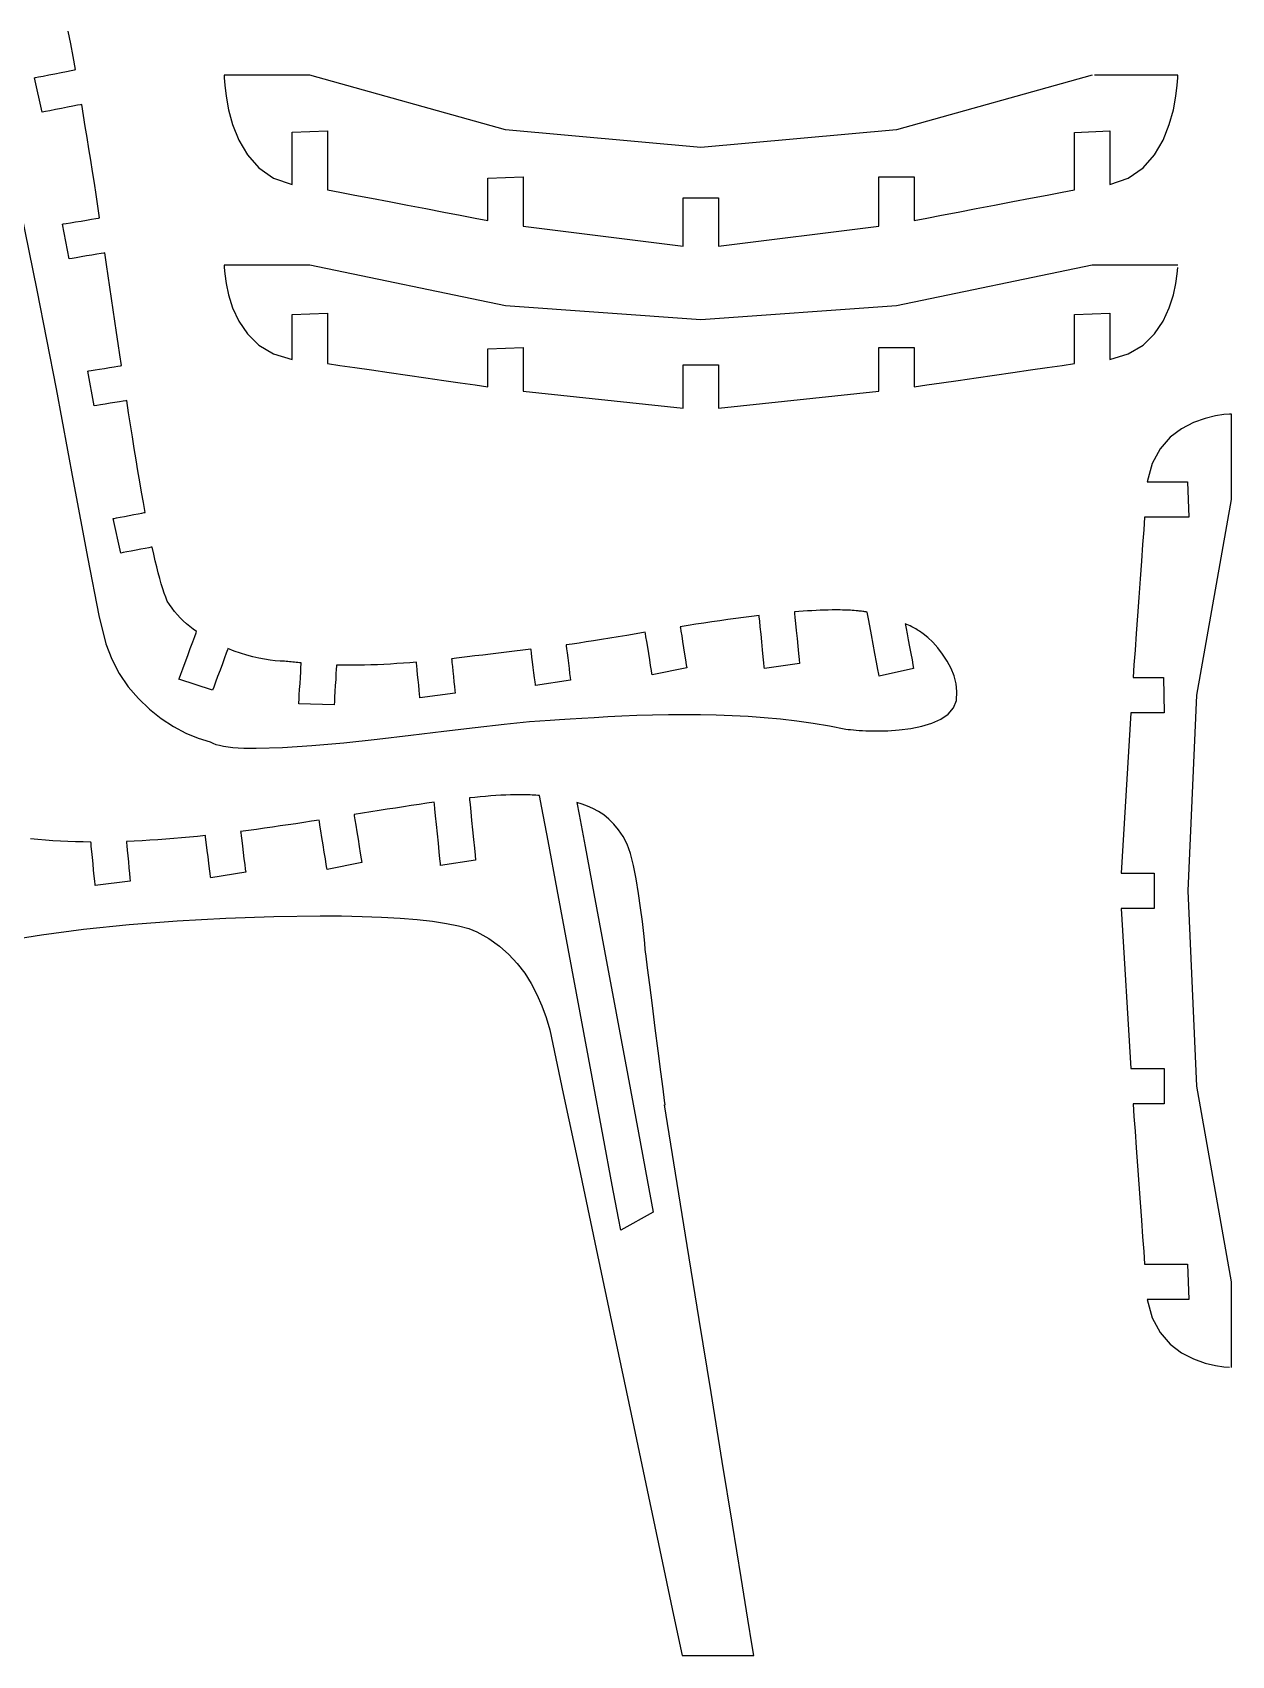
# Model space of a CAD drawing. Header units: metres. Extents: x 16 to 402, y -272 to -17.
# Drawn here: x 91.5 to 196.6, y -271.9 to -129.6 of the extents above; entities that cross this region are included whole.
import ezdxf

# ---------------------------------------------------------------- set-up
doc = ezdxf.new("R2010")
doc.units = ezdxf.units.M

msp = doc.modelspace()

# ---------------------------------------------------------------- linework, layer by layer
for p, q in [((94.87977, -130.56691), (94.66538, -129.47136)), ((95.09285, -131.69197), (94.87977, -130.56691)), ((95.30465, -132.84451), (95.09285, -131.69197)), ((91.691536, -133.5576), (91.792694, -133.53763)), ((92.39111, -136.57933), (91.691536, -133.5576)), ((91.691536, -133.5576), (91.691536, -133.5576)), ((91.792694, -133.53763), (92.06731, -133.48344)), ((92.06731, -133.48344), (92.47197, -133.40358)), ((92.47197, -133.40358), (92.963356, -133.30661)), ((92.963356, -133.30661), (93.498085, -133.20105)), ((93.498085, -133.20105), (94.03283, -133.09552)), ((94.03283, -133.09552), (94.524216, -132.99854)), ((94.524216, -132.99854), (94.92888, -132.91867)), ((94.92888, -132.91867), (95.20348, -132.86449)), ((95.20348, -132.86449), (95.30465, -132.84451)), ((108.54336, -133.33336), (108.33336, -133.33336)), ((108.33336, -133.33336), (108.3393, -133.56853)), ((108.3393, -133.56853), (108.38097, -134.21217)), ((109.11336, -133.33336), (108.54336, -133.33336)), ((109.953354, -133.33336), (109.11336, -133.33336)), ((110.97336, -133.33336), (109.953354, -133.33336)), ((112.08336, -133.33336), (110.97336, -133.33336)), ((113.193375, -133.33337), (112.08336, -133.33336)), ((114.21336, -133.33337), (113.193375, -133.33337)), ((115.05337, -133.33336), (114.21336, -133.33337)), ((115.62335, -133.33336), (115.05337, -133.33336)), ((115.83336, -133.33336), (115.62335, -133.33336)), ((132.98338, -138.12488), (115.83336, -133.33336)), ((115.83336, -133.33336), (115.83336, -133.33336)), ((184.43346, -133.33336), (167.28343, -138.12488)), ((185.21346, -133.33336), (184.64345, -133.33336)), ((186.05347, -133.33336), (185.21346, -133.33336)), ((187.07346, -133.33336), (186.05347, -133.33336)), ((188.18346, -133.33336), (187.07346, -133.33336)), ((189.29347, -133.33337), (188.18346, -133.33336)), ((190.31346, -133.33337), (189.29347, -133.33337)), ((191.15346, -133.33336), (190.31346, -133.33337)), ((191.72345, -133.33336), (191.15346, -133.33336)), ((191.93346, -133.33336), (191.72345, -133.33336)), ((191.88586, -134.21216), (191.92749, -133.56853)), ((191.92749, -133.56853), (191.93346, -133.33336)), ((108.38097, -134.21217), (108.494, -135.17145)), ((108.494, -135.17145), (108.71416, -136.35359)), ((191.55264, -136.35358), (191.7728, -135.17145)), ((191.7728, -135.17145), (191.88586, -134.21216)), ((92.66077, -136.52612), (92.39111, -136.57933)), ((93.058136, -136.4477), (92.66077, -136.52612)), ((93.540665, -136.35246), (93.058136, -136.4477)), ((94.06577, -136.24883), (93.540665, -136.35246)), ((94.5909, -136.1452), (94.06577, -136.24883)), ((95.0734, -136.04996), (94.5909, -136.1452)), ((95.470795, -135.97154), (95.0734, -136.04996)), ((95.74043, -135.9183), (95.470795, -135.97154)), ((95.83978, -135.89871), (95.74043, -135.9183)), ((96.00076, -136.85442), (95.83978, -135.89871)), ((108.71416, -136.35359), (109.0771, -137.66574)), ((191.18971, -137.66574), (191.55264, -136.35358)), ((96.16098, -137.82137), (96.00076, -136.85442)), ((96.320496, -138.79861), (96.16098, -137.82137)), ((109.0771, -137.66574), (109.61856, -139.01514)), ((190.64827, -139.01515), (191.18971, -137.66574)), ((96.479256, -139.78522), (96.320496, -138.79861)), ((109.61856, -139.01514), (110.37421, -140.30898)), ((114.283356, -138.69876), (114.28336, -138.33995)), ((114.283356, -139.22752), (114.283356, -138.69876)), ((114.283356, -139.86958), (114.283356, -139.22752)), ((114.28336, -138.33995), (117.38336, -138.20776)), ((117.38336, -138.20776), (117.38335, -138.35254)), ((117.38335, -138.35254), (117.38337, -138.74554)), ((117.38337, -138.74554), (117.383354, -139.32465)), ((117.383354, -139.32465), (117.38337, -140.02788)), ((117.38336, -138.20776), (117.38336, -138.20776)), ((150.1334, -139.67908), (132.98338, -138.12488)), ((167.28343, -138.12488), (150.1334, -139.67908)), ((182.88345, -138.35254), (185.98346, -138.20776)), ((182.88345, -138.74551), (182.88345, -138.35254)), ((182.88345, -139.32465), (182.88345, -138.74551)), ((182.88345, -140.02786), (182.88345, -139.32465)), ((185.98346, -138.20776), (185.98346, -138.20776)), ((185.98346, -138.20776), (185.98347, -138.33997)), ((185.98347, -138.33997), (185.98347, -138.69878)), ((185.98347, -138.69878), (185.98347, -139.22752)), ((185.98347, -139.22752), (185.98347, -139.8696)), ((189.8926, -140.30896), (190.64827, -139.01515)), ((96.637314, -140.78021), (96.479256, -139.78522)), ((96.79466, -141.78267), (96.637314, -140.78021)), ((110.37421, -140.30898), (111.37975, -141.45439)), ((114.283356, -140.5683), (114.283356, -139.86958)), ((114.283356, -141.26704), (114.283356, -140.5683)), ((117.38337, -140.02788), (117.38336, -140.79314)), ((117.38336, -140.79314), (117.38336, -141.55841)), ((182.88345, -140.79315), (182.88345, -140.02786)), ((182.88347, -141.55843), (182.88345, -140.79315)), ((185.98347, -139.8696), (185.98346, -140.56831)), ((185.98346, -140.56831), (185.98346, -141.26703)), ((188.88705, -141.45439), (189.8926, -140.30896)), ((96.95129, -142.7916), (96.79466, -141.78267)), ((111.37975, -141.45439), (112.67091, -142.35861)), ((114.283356, -141.9091), (114.283356, -141.26704)), ((114.28336, -142.43787), (114.283356, -141.9091)), ((117.38336, -141.55841), (117.38336, -142.26164)), ((117.38336, -142.26164), (117.38336, -142.84076)), ((131.43338, -142.35005), (134.53339, -142.24304)), ((134.53339, -142.24304), (134.53339, -146.55585)), ((165.73343, -146.55585), (165.73343, -142.24304)), ((165.73343, -142.24304), (168.83344, -142.24304)), ((168.83344, -142.24304), (168.83344, -142.24304)), ((168.83344, -142.24304), (168.83344, -142.35005)), ((182.88345, -142.26166), (182.88347, -141.55843)), ((182.88347, -142.84077), (182.88345, -142.26166)), ((185.98346, -141.26703), (185.98346, -141.9091)), ((185.98346, -141.9091), (185.98346, -142.43785)), ((187.59592, -142.35861), (188.88705, -141.45439)), ((90.15658, -143.56998), (91.92225, -152.19154)), ((97.10722, -143.80608), (96.95129, -142.7916)), ((112.67091, -142.35861), (114.283356, -142.92885)), ((114.28335, -142.79665), (114.28336, -142.43787)), ((114.283356, -142.92885), (114.28335, -142.79665)), ((117.38336, -142.84076), (117.38336, -143.23373)), ((117.38336, -143.23373), (117.38336, -143.37852)), ((117.38336, -143.37852), (118.48078, -143.58835)), ((118.48078, -143.58835), (119.783295, -143.83739)), ((131.43338, -142.6405), (131.43338, -142.35005)), ((131.4334, -143.06854), (131.43338, -142.6405)), ((131.43338, -143.58832), (131.4334, -143.06854)), ((131.43338, -144.15393), (131.43338, -143.58832)), ((168.83344, -142.35005), (168.83345, -142.64052)), ((168.83345, -142.64052), (168.83344, -143.06854)), ((168.83344, -143.06854), (168.83345, -143.58832)), ((168.83345, -143.58832), (168.83344, -144.15395)), ((180.48355, -143.83737), (181.78601, -143.58835)), ((181.78601, -143.58835), (182.88345, -143.37852)), ((182.88342, -143.23375), (182.88347, -142.84077)), ((182.88345, -143.37852), (182.88342, -143.23375)), ((185.98346, -142.92885), (187.59592, -142.35861)), ((185.98346, -142.43785), (185.98346, -142.79666)), ((185.98346, -142.79666), (185.98346, -142.92885)), ((97.26245, -144.82515), (97.10722, -143.80608)), ((97.41701, -145.8479), (97.26245, -144.82515)), ((119.783295, -143.83739), (121.23954, -144.11583)), ((121.23954, -144.11583), (122.79833, -144.41385)), ((122.79833, -144.41385), (124.40837, -144.72168)), ((124.40837, -144.72168), (126.01843, -145.02951)), ((126.01843, -145.02951), (127.57721, -145.32755)), ((131.4334, -144.71959), (131.43338, -144.15393)), ((131.43338, -145.23933), (131.4334, -144.71959)), ((148.5834, -148.32034), (148.5834, -144.09705)), ((148.5834, -144.09705), (151.68341, -144.09705)), ((151.68341, -144.09705), (151.68341, -148.32034)), ((168.83344, -144.15395), (168.83344, -144.71956)), ((168.83344, -144.71956), (168.83344, -145.23933)), ((172.6896, -145.32755), (174.24841, -145.02953)), ((174.24841, -145.02953), (175.85844, -144.72168)), ((175.85844, -144.72168), (177.4685, -144.41385)), ((177.4685, -144.41385), (179.02727, -144.11581)), ((179.02727, -144.11581), (180.48355, -143.83737)), ((94.15526, -146.39235), (94.24658, -146.37709)), ((94.75549, -149.43504), (94.15526, -146.39235)), ((94.15526, -146.39235), (94.15526, -146.39235)), ((94.24658, -146.37709), (94.494484, -146.33574)), ((94.494484, -146.33574), (94.859795, -146.27475)), ((94.859795, -146.27475), (95.3034, -146.20071)), ((95.3034, -146.20071), (95.78613, -146.12012)), ((95.78613, -146.12012), (96.26887, -146.03955)), ((96.26887, -146.03955), (96.71247, -145.9655)), ((96.71247, -145.9655), (97.07779, -145.90453)), ((97.07779, -145.90453), (97.32568, -145.86314)), ((97.32568, -145.86314), (97.41701, -145.8479)), ((127.57721, -145.32755), (129.03348, -145.60597)), ((129.03348, -145.60597), (130.33595, -145.85501)), ((130.33595, -145.85501), (131.43338, -146.06483)), ((131.43338, -145.66739), (131.43338, -145.23933)), ((131.43338, -145.95781), (131.43338, -145.66739)), ((131.43338, -146.06483), (131.43338, -145.95781)), ((134.53339, -146.55585), (148.5834, -148.32034)), ((151.68341, -148.32034), (165.73343, -146.55585)), ((168.83344, -145.23933), (168.83344, -145.66736)), ((168.83344, -145.66736), (168.83344, -145.95782)), ((168.83344, -146.06483), (169.93086, -145.855)), ((168.83344, -145.95782), (168.83344, -146.06483)), ((169.93086, -145.855), (171.23338, -145.60599)), ((171.23338, -145.60599), (172.6896, -145.32755)), ((94.999374, -149.39433), (94.75549, -149.43504)), ((95.358765, -149.33435), (94.999374, -149.39433)), ((95.79518, -149.2615), (95.358765, -149.33435)), ((96.27009, -149.18222), (95.79518, -149.2615)), ((96.74501, -149.10297), (96.27009, -149.18222)), ((97.181404, -149.0301), (96.74501, -149.10297)), ((97.54082, -148.97011), (97.181404, -149.0301)), ((97.78467, -148.92938), (97.54082, -148.97011)), ((97.87453, -148.9144), (97.78467, -148.92938)), ((98.02287, -149.9183), (97.87453, -148.9144)), ((98.17061, -150.92117), (98.02287, -149.9183)), ((108.54336, -150.00002), (108.33336, -150.00002)), ((108.33336, -150.00002), (108.3393, -150.20256)), ((108.3393, -150.20256), (108.38097, -150.7569)), ((108.38097, -150.7569), (108.494, -151.5831)), ((109.11336, -150.00003), (108.54336, -150.00002)), ((109.953354, -150.00002), (109.11336, -150.00003)), ((110.97336, -150.00003), (109.953354, -150.00002)), ((112.08336, -150.00002), (110.97336, -150.00003)), ((113.193375, -150.00005), (112.08336, -150.00002)), ((114.21336, -150.00003), (113.193375, -150.00005)), ((115.05337, -150.00003), (114.21336, -150.00003)), ((115.62335, -150.00002), (115.05337, -150.00003)), ((115.83336, -150.00002), (115.62335, -150.00002)), ((132.98338, -153.56902), (115.83336, -150.00002)), ((115.83336, -150.00002), (115.83336, -150.00002)), ((184.43346, -150.00002), (167.28343, -153.56902)), ((191.93346, -150.00002), (184.43346, -150.00002)), ((191.7728, -151.5831), (191.88586, -150.7569)), ((191.88586, -150.7569), (191.92749, -150.20256)), ((91.92225, -152.19154), (93.594315, -160.84865)), ((98.31772, -151.92215), (98.17061, -150.92117)), ((98.46422, -152.92035), (98.31772, -151.92215)), ((108.494, -151.5831), (108.71416, -152.60123)), ((191.55264, -152.60123), (191.7728, -151.5831)), ((98.610115, -153.91487), (98.46422, -152.92035)), ((108.71416, -152.60123), (109.0771, -153.73134)), ((150.1334, -154.78954), (132.98338, -153.56902)), ((167.28343, -153.56902), (150.1334, -154.78954)), ((191.18971, -153.73135), (191.55264, -152.60123)), ((98.755424, -154.90486), (98.610115, -153.91487)), ((98.90013, -155.88939), (98.755424, -154.90486)), ((109.0771, -153.73134), (109.61856, -154.89354)), ((109.61856, -154.89354), (110.37421, -156.00784)), ((114.283356, -154.62106), (114.28336, -154.31204)), ((114.283356, -155.07646), (114.283356, -154.62106)), ((114.283356, -155.62943), (114.283356, -155.07646)), ((114.28336, -154.31204), (117.38336, -154.19818)), ((117.38336, -154.19818), (117.38335, -154.322)), ((117.38335, -154.322), (117.38337, -154.65811)), ((117.38337, -154.65811), (117.383354, -155.15341)), ((117.38336, -154.19818), (117.38336, -154.19818)), ((182.88345, -154.32199), (185.98346, -154.19817)), ((182.88345, -154.65808), (182.88345, -154.32199)), ((182.88345, -155.15338), (182.88345, -154.65808)), ((185.98346, -154.19817), (185.98346, -154.19817)), ((185.98346, -154.19817), (185.98347, -154.31201)), ((185.98347, -154.31201), (185.98347, -154.62105)), ((185.98347, -154.62105), (185.98347, -155.07643)), ((185.98347, -155.07643), (185.98347, -155.62944)), ((189.8926, -156.00787), (190.64827, -154.89355)), ((190.64827, -154.89355), (191.18971, -153.73135)), ((99.04427, -156.86763), (98.90013, -155.88939)), ((110.37421, -156.00784), (111.37975, -156.99438)), ((114.283356, -156.23123), (114.283356, -155.62943)), ((114.283356, -156.83301), (114.283356, -156.23123)), ((117.383354, -155.15341), (117.38337, -155.75487)), ((117.38337, -155.75487), (117.38336, -156.40935)), ((117.38336, -156.40935), (117.38336, -157.06384)), ((182.88345, -155.75482), (182.88345, -155.15338)), ((182.88345, -156.40932), (182.88345, -155.75482)), ((182.88347, -157.06384), (182.88345, -156.40932)), ((185.98347, -155.62944), (185.98346, -156.23122)), ((185.98346, -156.23122), (185.98346, -156.833)), ((188.88705, -156.99437), (189.8926, -156.00787)), ((99.187805, -157.83862), (99.04427, -156.86763)), ((99.330795, -158.80157), (99.187805, -157.83862)), ((111.37975, -156.99438), (112.67091, -157.77315)), ((112.67091, -157.77315), (114.283356, -158.26427)), ((114.28335, -158.1504), (114.28336, -157.84138)), ((114.283356, -157.38599), (114.283356, -156.83301)), ((114.28336, -157.84138), (114.283356, -157.38599)), ((117.38336, -157.06384), (117.38336, -157.66528)), ((117.38336, -157.66528), (117.38336, -158.16058)), ((131.43338, -157.3189), (134.53339, -157.22287)), ((131.43338, -157.57956), (131.43338, -157.3189)), ((131.4334, -157.96368), (131.43338, -157.57956)), ((131.43338, -158.43011), (131.4334, -157.96368)), ((134.53339, -157.22287), (134.53339, -161.0411)), ((165.73343, -161.0411), (165.73343, -157.22287)), ((165.73343, -157.22287), (168.83344, -157.22287)), ((168.83344, -157.22287), (168.83344, -157.22287)), ((168.83344, -157.22287), (168.83344, -157.3189)), ((168.83344, -157.3189), (168.83345, -157.57956)), ((168.83345, -157.57956), (168.83344, -157.96368)), ((168.83344, -157.96368), (168.83345, -158.43015)), ((182.88345, -157.66527), (182.88347, -157.06384)), ((182.88347, -158.16058), (182.88345, -157.66527)), ((185.98346, -156.833), (185.98346, -157.38599)), ((185.98346, -157.38599), (185.98346, -157.8414)), ((185.98346, -158.26427), (187.59592, -157.77313)), ((185.98346, -157.8414), (185.98346, -158.1504)), ((187.59592, -157.77313), (188.88705, -156.99437)), ((96.37168, -159.27838), (96.45453, -159.26503)), ((96.94679, -162.32568), (96.37168, -159.27838)), ((96.37168, -159.27838), (96.37168, -159.27838)), ((96.45453, -159.26503), (96.679436, -159.2288)), ((96.679436, -159.2288), (97.01086, -159.1754)), ((97.01086, -159.1754), (97.41329, -159.11057)), ((97.41329, -159.11057), (97.85124, -159.03998)), ((97.85124, -159.03998), (98.289185, -158.9694)), ((98.289185, -158.9694), (98.69162, -158.90457)), ((98.69162, -158.90457), (99.02304, -158.85117)), ((99.02304, -158.85117), (99.24794, -158.81493)), ((99.24794, -158.81493), (99.330795, -158.80157)), ((114.283356, -158.26427), (114.28335, -158.1504)), ((117.38336, -158.16058), (117.38336, -158.49667)), ((117.38336, -158.49667), (117.38336, -158.6205)), ((117.38336, -158.6205), (118.48078, -158.77922)), ((118.48078, -158.77922), (119.783295, -158.96762)), ((119.783295, -158.96762), (121.23954, -159.17822)), ((121.23954, -159.17822), (122.79833, -159.40369)), ((122.79833, -159.40369), (124.40837, -159.63654)), ((131.43338, -158.93771), (131.43338, -158.43011)), ((131.4334, -159.44533), (131.43338, -158.93771)), ((148.5834, -162.53117), (148.5834, -158.74255)), ((148.5834, -158.74255), (151.68341, -158.74255)), ((151.68341, -158.74255), (151.68341, -162.53117)), ((168.83345, -158.43015), (168.83344, -158.93771)), ((168.83344, -158.93771), (168.83344, -159.44531)), ((175.85844, -159.63652), (177.4685, -159.40367)), ((177.4685, -159.40367), (179.02727, -159.17822)), ((179.02727, -159.17822), (180.48355, -158.96759)), ((180.48355, -158.96759), (181.78601, -158.77924)), ((181.78601, -158.77924), (182.88345, -158.6205)), ((182.88342, -158.49666), (182.88347, -158.16058)), ((182.88345, -158.6205), (182.88342, -158.49666)), ((185.98346, -158.1504), (185.98346, -158.26427)), ((124.40837, -159.63654), (126.01843, -159.8694)), ((126.01843, -159.8694), (127.57721, -160.09483)), ((127.57721, -160.09483), (129.03348, -160.30547)), ((129.03348, -160.30547), (130.33595, -160.49384)), ((130.33595, -160.49384), (131.43338, -160.65256)), ((131.43338, -159.91174), (131.4334, -159.44533)), ((131.43338, -160.29588), (131.43338, -159.91174)), ((131.43338, -160.5565), (131.43338, -160.29588)), ((131.43338, -160.65256), (131.43338, -160.5565)), ((168.83344, -159.44531), (168.83344, -159.91174)), ((168.83344, -159.91174), (168.83344, -160.29587)), ((168.83344, -160.29587), (168.83344, -160.55653)), ((168.83344, -160.65256), (169.93086, -160.49382)), ((168.83344, -160.55653), (168.83344, -160.65256)), ((169.93086, -160.49382), (171.23338, -160.30547)), ((171.23338, -160.30547), (172.6896, -160.09483)), ((172.6896, -160.09483), (174.24841, -159.86942)), ((174.24841, -159.86942), (175.85844, -159.63652)), ((93.594315, -160.84865), (95.10376, -168.90921)), ((97.4971, -162.237), (97.169266, -162.28984)), ((97.8952, -162.17285), (97.4971, -162.237)), ((98.32843, -162.10306), (97.8952, -162.17285)), ((98.761665, -162.03326), (98.32843, -162.10306)), ((99.15975, -161.9691), (98.761665, -162.03326)), ((99.4876, -161.91628), (99.15975, -161.9691)), ((99.71005, -161.88042), (99.4876, -161.91628)), ((99.79202, -161.86722), (99.71005, -161.88042)), ((99.95714, -162.94493), (99.79202, -161.86722)), ((134.53339, -161.0411), (148.5834, -162.53117)), ((151.68341, -162.53117), (165.73343, -161.0411)), ((97.169266, -162.28984), (96.94679, -162.32568)), ((100.121506, -164.00485), (99.95714, -162.94493)), ((194.32014, -163.42546), (193.31017, -163.78839)), ((195.23, -163.2053), (194.32014, -163.42546)), ((195.96837, -163.09225), (195.23, -163.2053)), ((196.46376, -163.05057), (195.96837, -163.09225)), ((196.64478, -163.04465), (196.46376, -163.05057)), ((196.64478, -163.25465), (196.64478, -163.04465)), ((196.64478, -163.82465), (196.64478, -163.25465)), ((100.28516, -165.0456), (100.121506, -164.00485)), ((100.448074, -166.06564), (100.28516, -165.0456)), ((191.2757, -165.0855), (190.39406, -166.09103)), ((192.27153, -164.32985), (191.2757, -165.0855)), ((193.31017, -163.78839), (192.27153, -164.32985)), ((196.64478, -164.66464), (196.64478, -163.82465)), ((196.64478, -165.68465), (196.64478, -164.66464)), ((100.61029, -167.06363), (100.448074, -166.06564)), ((190.39406, -166.09103), (189.69807, -167.3822)), ((196.64478, -166.79465), (196.64478, -165.68465)), ((100.77181, -168.03813), (100.61029, -167.06363)), ((189.69807, -167.3822), (189.25919, -168.99464)), ((196.64476, -168.92465), (196.64479, -167.90466)), ((196.64479, -167.90466), (196.64478, -166.79465)), ((95.10376, -168.90921), (96.3816, -175.74106)), ((100.93263, -168.98764), (100.77181, -168.03813)), ((101.09279, -169.91078), (100.93263, -168.98764)), ((189.25919, -168.99464), (189.36093, -168.99463)), ((189.36093, -168.99463), (189.6371, -168.99464)), ((189.6371, -168.99464), (190.04411, -168.99464)), ((190.04411, -168.99464), (190.5383, -168.99466)), ((190.5383, -168.99466), (191.07608, -168.99464)), ((191.07608, -168.99464), (191.61389, -168.99464)), ((191.61389, -168.99464), (192.1081, -168.99466)), ((192.1081, -168.99466), (192.51508, -168.99464)), ((192.51508, -168.99464), (192.79124, -168.99466)), ((192.79124, -168.99466), (192.89297, -172.09465)), ((196.64478, -169.76465), (196.64476, -168.92465)), ((101.252266, -170.80612), (101.09279, -169.91078)), ((193.59796, -187.69467), (196.64478, -170.54465)), ((196.64476, -170.33464), (196.64478, -169.76465)), ((196.64478, -170.54465), (196.64476, -170.33464)), ((196.64478, -170.54465), (196.64478, -170.54465)), ((98.612114, -172.20782), (98.690475, -172.19283)), ((99.2738, -175.23746), (98.612114, -172.20782)), ((98.612114, -172.20782), (98.612114, -172.20782)), ((98.690475, -172.19283), (98.90321, -172.15213)), ((98.90321, -172.15213), (99.21669, -172.09212)), ((99.21669, -172.09212), (99.59737, -172.0193)), ((99.59737, -172.0193), (100.011604, -171.94002)), ((100.011604, -171.94002), (100.42586, -171.86075)), ((100.42586, -171.86075), (100.80651, -171.7879)), ((100.80651, -171.7879), (101.12, -171.7279)), ((101.12, -171.7279), (101.33272, -171.68721)), ((101.411095, -171.67221), (101.252266, -170.80612)), ((101.33272, -171.68721), (101.411095, -171.67221)), ((189.02863, -172.09465), (188.94894, -173.19206)), ((189.13683, -172.09465), (189.02863, -172.09465)), ((189.43053, -172.09465), (189.13683, -172.09465)), ((189.86334, -172.09465), (189.43053, -172.09465)), ((190.38889, -172.09467), (189.86334, -172.09465)), ((190.96078, -172.09465), (190.38889, -172.09467)), ((191.53275, -172.09467), (190.96078, -172.09465)), ((192.05827, -172.09467), (191.53275, -172.09467)), ((192.49109, -172.09465), (192.05827, -172.09467)), ((192.78477, -172.09464), (192.49109, -172.09465)), ((192.89297, -172.09465), (192.78477, -172.09464)), ((192.89297, -172.09465), (192.89297, -172.09465)), ((188.94894, -173.19206), (188.85439, -174.49457)), ((100.18844, -175.06241), (99.804504, -175.1359)), ((100.606224, -174.98247), (100.18844, -175.06241)), ((101.02403, -174.90254), (100.606224, -174.98247)), ((101.40794, -174.82907), (101.02403, -174.90254)), ((101.72412, -174.76855), (101.40794, -174.82907)), ((101.93865, -174.72748), (101.72412, -174.76855)), ((102.0177, -174.71237), (101.93865, -174.72748)), ((102.152275, -175.32227), (102.0177, -174.71237)), ((188.85439, -174.49457), (188.74864, -175.95084)), ((96.3816, -175.74106), (97.35885, -180.71213)), ((99.48834, -175.1964), (99.2738, -175.23746)), ((99.804504, -175.1359), (99.48834, -175.1964)), ((102.28641, -175.90425), (102.152275, -175.32227)), ((102.420105, -176.45737), (102.28641, -175.90425)), ((102.55336, -176.98071), (102.420105, -176.45737)), ((188.74864, -175.95084), (188.6355, -177.50963)), ((102.6862, -177.47336), (102.55336, -176.98071)), ((102.81862, -177.9344), (102.6862, -177.47336)), ((188.6355, -177.50963), (188.51859, -179.11966)), ((102.95063, -178.36285), (102.81862, -177.9344)), ((103.08223, -178.75786), (102.95063, -178.36285)), ((103.213425, -179.11845), (103.08223, -178.75786)), ((103.34424, -179.44376), (103.213425, -179.11845)), ((188.51859, -179.11966), (188.40169, -180.7297)), ((97.35885, -180.71213), (97.9665, -183.19034)), ((103.544914, -179.7589), (103.34424, -179.44376)), ((103.76015, -180.06335), (103.544914, -179.7589)), ((103.989136, -180.35724), (103.76015, -180.06335)), ((104.23105, -180.64062), (103.989136, -180.35724)), ((104.48506, -180.91365), (104.23105, -180.64062)), ((155.23544, -180.71243), (154.55492, -180.79503)), ((155.24843, -180.84229), (155.23544, -180.71243)), ((158.71231, -180.3661), (158.3194, -180.39748)), ((158.3194, -180.39748), (158.33238, -180.52751)), ((158.33238, -180.52751), (158.36769, -180.88048)), ((159.09984, -180.33762), (158.71231, -180.3661)), ((159.48166, -180.31206), (159.09984, -180.33762)), ((159.85745, -180.28958), (159.48166, -180.31206)), ((160.22693, -180.27026), (159.85745, -180.28958)), ((160.58984, -180.25424), (160.22693, -180.27026)), ((160.94577, -180.24158), (160.58984, -180.25424)), ((161.2945, -180.2324), (160.94577, -180.24158)), ((161.6357, -180.22682), (161.2945, -180.2324)), ((161.96906, -180.22493), (161.6357, -180.22682)), ((162.15804, -180.22557), (161.96906, -180.22493)), ((162.34424, -180.22751), (162.15804, -180.22557)), ((162.52762, -180.23074), (162.34424, -180.22751)), ((162.7081, -180.23532), (162.52762, -180.23074)), ((162.88562, -180.24124), (162.7081, -180.23532)), ((163.06013, -180.24854), (162.88562, -180.24124)), ((163.23157, -180.25722), (163.06013, -180.24854)), ((163.39987, -180.26732), (163.23157, -180.25722)), ((163.56497, -180.27884), (163.39987, -180.26732)), ((163.72687, -180.29184), (163.56497, -180.27884)), ((163.82251, -180.30017), (163.72687, -180.29184)), ((163.91867, -180.30957), (163.82251, -180.30017)), ((164.01534, -180.31999), (163.91867, -180.30957)), ((164.11244, -180.33144), (164.01534, -180.31999)), ((164.20996, -180.34389), (164.11244, -180.33144)), ((164.3079, -180.35732), (164.20996, -180.34389)), ((164.40613, -180.37166), (164.3079, -180.35732)), ((164.50467, -180.38701), (164.40613, -180.37166)), ((164.60345, -180.4032), (164.50467, -180.38701)), ((164.70247, -180.42032), (164.60345, -180.4032)), ((164.73172, -180.57736), (164.70247, -180.42032)), ((164.81116, -181.00357), (164.73172, -180.57736)), ((188.40169, -180.7297), (188.28853, -182.28848)), ((104.75036, -181.17638), (104.48506, -180.91365)), ((105.02613, -181.42886), (104.75036, -181.17638)), ((105.31153, -181.67123), (105.02613, -181.42886)), ((105.60576, -181.90356), (105.31153, -181.67123)), ((105.908005, -182.12598), (105.60576, -181.90356)), ((105.8648, -182.24286), (105.908005, -182.12598)), ((145.25055, -182.1865), (144.43906, -182.32042)), ((145.26733, -182.29068), (145.25055, -182.1865)), ((149.00043, -181.58344), (148.31076, -181.6915)), ((148.31076, -181.6915), (148.32755, -181.79573)), ((148.32755, -181.79573), (148.37315, -182.0787)), ((148.37315, -182.0787), (148.44035, -182.4957)), ((149.69398, -181.47647), (149.00043, -181.58344)), ((150.39021, -181.37106), (149.69398, -181.47647)), ((151.08789, -181.26764), (150.39021, -181.37106)), ((151.78578, -181.16663), (151.08789, -181.26764)), ((152.48265, -181.06844), (151.78578, -181.16663)), ((153.17729, -180.97346), (152.48265, -181.06844)), ((153.86845, -180.88223), (153.17729, -180.97346)), ((154.55492, -180.79503), (153.86845, -180.88223)), ((155.28366, -181.19476), (155.24843, -180.84229)), ((155.33559, -181.71417), (155.28366, -181.19476)), ((155.39864, -182.3449), (155.33559, -181.71417)), ((158.36769, -180.88048), (158.41968, -181.40063)), ((158.41968, -181.40063), (158.48283, -182.03226)), ((158.48283, -182.03226), (158.55156, -182.7196)), ((164.92818, -181.63167), (164.81116, -181.00357)), ((165.07031, -182.39435), (164.92818, -181.63167)), ((168.19211, -181.50165), (168.04518, -181.43646)), ((168.04518, -181.43646), (168.06616, -181.54912)), ((168.06616, -181.54912), (168.12315, -181.85498)), ((168.12315, -181.85498), (168.20714, -182.30565)), ((168.33456, -181.56708), (168.19211, -181.50165)), ((168.47229, -181.63263), (168.33456, -181.56708)), ((168.60504, -181.69818), (168.47229, -181.63263)), ((168.73254, -181.76355), (168.60504, -181.69818)), ((168.85458, -181.82866), (168.73254, -181.76355)), ((168.97084, -181.89333), (168.85458, -181.82866)), ((169.08115, -181.95743), (168.97084, -181.89333)), ((169.18518, -182.02081), (169.08115, -181.95743)), ((169.28275, -182.0834), (169.18518, -182.02081)), ((169.62619, -182.31073), (169.28275, -182.0834)), ((97.9665, -183.19034), (98.47519, -184.54935)), ((105.13656, -184.21341), (105.3649, -183.59554)), ((105.3649, -183.59554), (105.57474, -183.02774)), ((105.57474, -183.02774), (105.74754, -182.56017)), ((105.74754, -182.56017), (105.8648, -182.24286)), ((138.85498, -183.2182), (138.30728, -183.29587)), ((138.30728, -183.29587), (138.31848, -183.38484)), ((138.31848, -183.38484), (138.34894, -183.62634)), ((139.4418, -183.13086), (138.85498, -183.2182)), ((140.0653, -183.0347), (139.4418, -183.13086)), ((140.72304, -182.93057), (140.0653, -183.0347)), ((141.41254, -182.81937), (140.72304, -182.93057)), ((142.13136, -182.70189), (141.41254, -182.81937)), ((142.877, -182.579), (142.13136, -182.70189)), ((143.64708, -182.45157), (142.877, -182.579)), ((144.43906, -182.32042), (143.64708, -182.45157)), ((145.31291, -182.57349), (145.26733, -182.29068)), ((145.38007, -182.9903), (145.31291, -182.57349)), ((145.46162, -183.4964), (145.38007, -182.9903)), ((145.55038, -184.04715), (145.46162, -183.4964)), ((148.44035, -182.4957), (148.52196, -183.00204)), ((148.52196, -183.00204), (148.61075, -183.55307)), ((148.61075, -183.55307), (148.69954, -184.1041)), ((155.46727, -183.03127), (155.39864, -182.3449)), ((155.5359, -183.71765), (155.46727, -183.03127)), ((158.55156, -182.7196), (158.62027, -183.40694)), ((158.62027, -183.40694), (158.68343, -184.03856)), ((165.22496, -183.22433), (165.07031, -182.39435)), ((165.37964, -184.05435), (165.22496, -183.22433)), ((168.20714, -182.30565), (168.30914, -182.85295)), ((168.30914, -182.85295), (168.4201, -183.44847)), ((168.4201, -183.44847), (168.53108, -184.04402)), ((170.02231, -182.6382), (169.62619, -182.31073)), ((170.45006, -183.05347), (170.02231, -182.6382)), ((170.8883, -183.54422), (170.45006, -183.05347)), ((171.31596, -184.0981), (170.8883, -183.54422)), ((188.28853, -182.28848), (188.18279, -183.74475)), ((98.47519, -184.54935), (99.13479, -185.80557)), ((104.69839, -185.39906), (104.908226, -184.83131)), ((104.908226, -184.83131), (105.13656, -184.21341)), ((108.17269, -184.94077), (107.96717, -185.49683)), ((108.361534, -184.42976), (108.17269, -184.94077)), ((108.517044, -184.00896), (108.361534, -184.42976)), ((108.62256, -183.7234), (108.517044, -184.00896)), ((108.66145, -183.6182), (108.62256, -183.7234)), ((109.21563, -183.83199), (108.66145, -183.6182)), ((109.76689, -184.02156), (109.21563, -183.83199)), ((110.311584, -184.18738), (109.76689, -184.02156)), ((110.84608, -184.32977), (110.311584, -184.18738)), ((111.36672, -184.4492), (110.84608, -184.32977)), ((111.8699, -184.54605), (111.36672, -184.4492)), ((112.35194, -184.62064), (111.8699, -184.54605)), ((112.80922, -184.67345), (112.35194, -184.62064)), ((113.23808, -184.70482), (112.80922, -184.67345)), ((113.63492, -184.71521), (113.23808, -184.70482)), ((113.78091, -184.73338), (113.63492, -184.71521)), ((113.926704, -184.75102), (113.78091, -184.73338)), ((114.07232, -184.76816), (113.926704, -184.75102)), ((114.21776, -184.78476), (114.07232, -184.76816)), ((114.36302, -184.80086), (114.21776, -184.78476)), ((114.50814, -184.81647), (114.36302, -184.80086)), ((114.65306, -184.83151), (114.50814, -184.81647)), ((114.79782, -184.84613), (114.65306, -184.83151)), ((114.94242, -184.86017), (114.79782, -184.84613)), ((115.086876, -184.87378), (114.94242, -184.86017)), ((115.06493, -185.24637), (115.08097, -184.97409)), ((115.08097, -184.97409), (115.086876, -184.87378)), ((121.76093, -185.0239), (121.19141, -185.04381)), ((122.33055, -184.99884), (121.76093, -185.0239)), ((122.9005, -184.96892), (122.33055, -184.99884)), ((123.470955, -184.93434), (122.9005, -184.96892)), ((124.042206, -184.89534), (123.470955, -184.93434)), ((124.614426, -184.85222), (124.042206, -184.89534)), ((125.18788, -184.8052), (124.614426, -184.85222)), ((125.19641, -184.89258), (125.18788, -184.8052)), ((125.21954, -185.12973), (125.19641, -184.89258)), ((128.94713, -184.42313), (128.27275, -184.49915)), ((128.27275, -184.49915), (128.28127, -184.58664)), ((128.28127, -184.58664), (128.30447, -184.82419)), ((128.30447, -184.82419), (128.33861, -185.17422)), ((129.6253, -184.34439), (128.94713, -184.42313)), ((130.30765, -184.26334), (129.6253, -184.34439)), ((130.9945, -184.18031), (130.30765, -184.26334)), ((131.68616, -184.09572), (130.9945, -184.18031)), ((132.38303, -184.00995), (131.68616, -184.09572)), ((133.08537, -183.9233), (132.38303, -184.00995)), ((133.79358, -183.83623), (133.08537, -183.9233)), ((134.50797, -183.74902), (133.79358, -183.83623)), ((135.22893, -183.6622), (134.50797, -183.74902)), ((135.24022, -183.75177), (135.22893, -183.6622)), ((135.27086, -183.99489), (135.24022, -183.75177)), ((135.31601, -184.35318), (135.27086, -183.99489)), ((135.37086, -184.78824), (135.31601, -184.35318)), ((135.43054, -185.26167), (135.37086, -184.78824)), ((138.34894, -183.62634), (138.3938, -183.98222)), ((138.3938, -183.98222), (138.44829, -184.41438)), ((138.44829, -184.41438), (138.50754, -184.88464)), ((138.50754, -184.88464), (138.56682, -185.35493)), ((145.63914, -184.59793), (145.55038, -184.04715)), ((145.72069, -185.10399), (145.63914, -184.59793)), ((148.69954, -184.1041), (148.78113, -184.61043)), ((148.78113, -184.61043), (148.84833, -185.02744)), ((148.84833, -185.02744), (148.89395, -185.3104)), ((155.59895, -184.34837), (155.5359, -183.71765)), ((155.65088, -184.86778), (155.59895, -184.34837)), ((155.68611, -185.22021), (155.65088, -184.86778)), ((158.77072, -184.91167), (155.6991, -185.3501)), ((158.68343, -184.03856), (158.73543, -184.55872)), ((158.73543, -184.55872), (158.77072, -184.91167)), ((165.52173, -184.81703), (165.37964, -184.05435)), ((165.63878, -185.44513), (165.52173, -184.81703)), ((168.53108, -184.04402), (168.63306, -184.5913)), ((168.63306, -184.5913), (168.71704, -185.04198)), ((171.71196, -184.70284), (171.31596, -184.0981)), ((172.05513, -185.34605), (171.71196, -184.70284)), ((188.18279, -183.74475), (188.08821, -185.04723)), ((99.13479, -185.80557), (99.92235, -186.95598)), ((104.36511, -186.30084), (104.40831, -186.18394)), ((107.311775, -187.27026), (104.36511, -186.30084)), ((104.36511, -186.30084), (104.36511, -186.30084)), ((104.40831, -186.18394), (104.52557, -185.86667)), ((104.52557, -185.86667), (104.69839, -185.39906)), ((107.76167, -186.0529), (107.57283, -186.5639)), ((107.96717, -185.49683), (107.76167, -186.0529)), ((114.98138, -186.66507), (115.01261, -186.13486)), ((115.01261, -186.13486), (115.041306, -185.64761)), ((115.041306, -185.64761), (115.06493, -185.24637)), ((118.10733, -186.3158), (118.07607, -186.84631)), ((118.136024, -185.82826), (118.10733, -186.3158)), ((118.15968, -185.4268), (118.136024, -185.82826)), ((118.175705, -185.15436), (118.15968, -185.4268)), ((118.181625, -185.05399), (118.175705, -185.15436)), ((118.31184, -185.0571), (118.181625, -185.05399)), ((118.442, -185.0599), (118.31184, -185.0571)), ((118.57208, -185.06235), (118.442, -185.0599)), ((118.70212, -185.06447), (118.57208, -185.06235)), ((118.83209, -185.06624), (118.70212, -185.06447)), ((118.96201, -185.06773), (118.83209, -185.06624)), ((119.091866, -185.06882), (118.96201, -185.06773)), ((119.221695, -185.06963), (119.091866, -185.06882)), ((119.35145, -185.07008), (119.221695, -185.06963)), ((119.481186, -185.07025), (119.35145, -185.07008)), ((120.05176, -185.06723), (119.481186, -185.07025)), ((120.62176, -185.05833), (120.05176, -185.06723)), ((121.19141, -185.04381), (120.62176, -185.05833)), ((125.25365, -185.47919), (125.21954, -185.12973)), ((125.29506, -185.90355), (125.25365, -185.47919)), ((125.34011, -186.36536), (125.29506, -185.90355)), ((125.38518, -186.82718), (125.34011, -186.36536)), ((128.33861, -185.17422), (128.38008, -185.59927)), ((128.38008, -185.59927), (128.42522, -186.06181)), ((128.42522, -186.06181), (128.47034, -186.52435)), ((135.49023, -185.73514), (135.43054, -185.26167)), ((135.54507, -186.17017), (135.49023, -185.73514)), ((135.59024, -186.52847), (135.54507, -186.17017)), ((138.6966, -186.38449), (135.63216, -186.86115)), ((138.56682, -185.35493), (138.62129, -185.7871)), ((138.62129, -185.7871), (138.66615, -186.14297)), ((138.66615, -186.14297), (138.6966, -186.38449)), ((145.78786, -185.52078), (145.72069, -185.10399)), ((145.8334, -185.80359), (145.78786, -185.52078)), ((145.8502, -185.9078), (145.8334, -185.80359)), ((148.89395, -185.3104), (145.8502, -185.9078)), ((145.8502, -185.9078), (145.8502, -185.9078)), ((155.6991, -185.3501), (155.68611, -185.22021)), ((155.6991, -185.3501), (155.6991, -185.3501)), ((165.71819, -185.87132), (165.63878, -185.44513)), ((165.74745, -186.02835), (165.71819, -185.87132)), ((168.77402, -185.34781), (165.74745, -186.02835)), ((165.74745, -186.02835), (165.74745, -186.02835)), ((168.71704, -185.04198), (168.77402, -185.34781)), ((172.32448, -186.01544), (172.05513, -185.34605)), ((172.49881, -186.69867), (172.32448, -186.01544)), ((188.08821, -185.04723), (188.00854, -186.14467)), ((188.00854, -186.14467), (188.0852, -186.14465)), ((188.0852, -186.14465), (188.29333, -186.14468)), ((188.29333, -186.14468), (188.60007, -186.14468)), ((188.60007, -186.14468), (188.9725, -186.14468)), ((188.9725, -186.14468), (189.37776, -186.14467)), ((189.37776, -186.14467), (189.78305, -186.14465)), ((189.78305, -186.14465), (190.15549, -186.14467)), ((190.15549, -186.14467), (190.4622, -186.14465)), ((190.4622, -186.14465), (190.6703, -186.14465)), ((190.6703, -186.14465), (190.747, -189.24467)), ((99.92235, -186.95598), (100.81495, -187.99776)), ((107.41731, -186.9847), (107.311775, -187.27026)), ((107.57283, -186.5639), (107.41731, -186.9847)), ((114.89783, -188.08377), (114.92146, -187.68253)), ((114.92146, -187.68253), (114.950165, -187.19531)), ((114.950165, -187.19531), (114.98138, -186.66507)), ((118.01611, -187.86435), (117.99248, -188.26581)), ((118.04482, -187.37682), (118.01611, -187.86435)), ((118.07607, -186.84631), (118.04482, -187.37682)), ((125.42658, -187.25153), (125.38518, -186.82718)), ((125.460686, -187.601), (125.42658, -187.25153)), ((125.48381, -187.83812), (125.460686, -187.601)), ((125.49234, -187.9255), (125.48381, -187.83812)), ((128.56914, -187.53697), (125.49234, -187.9255)), ((128.47034, -186.52435), (128.51181, -186.9494)), ((128.51181, -186.9494), (128.54596, -187.29944)), ((128.54596, -187.29944), (128.56914, -187.53697)), ((135.62086, -186.77156), (135.59024, -186.52847)), ((135.63216, -186.86115), (135.62086, -186.77156)), ((135.63216, -186.86115), (135.63216, -186.86115)), ((172.5571, -187.38345), (172.49881, -186.69867)), ((172.53394, -188.15714), (172.5571, -187.38345)), ((192.85036, -204.8447), (193.59796, -187.69467)), ((100.81495, -187.99776), (101.789635, -188.92792)), ((101.789635, -188.92792), (102.823494, -189.74359)), ((114.875885, -188.45636), (114.88178, -188.35603)), ((117.976425, -188.53824), (114.875885, -188.45636)), ((114.875885, -188.45636), (114.875885, -188.45636)), ((114.88178, -188.35603), (114.89783, -188.08377)), ((117.99248, -188.26581), (117.976425, -188.53824)), ((125.49234, -187.9255), (125.49234, -187.9255)), ((171.80202, -189.35855), (172.27118, -188.81262)), ((172.27118, -188.81262), (172.53394, -188.15714)), ((187.80255, -189.24467), (186.95535, -203.2947)), ((190.747, -189.24467), (187.80255, -189.24467)), ((102.823494, -189.74359), (103.89359, -190.44186)), ((103.89359, -190.44186), (104.97699, -191.01978)), ((127.58644, -190.85779), (130.34293, -190.52492)), ((130.34293, -190.52492), (132.87314, -190.23604)), ((132.87314, -190.23604), (135.09071, -190.01659)), ((135.09071, -190.01659), (136.90927, -189.892)), ((136.90927, -189.892), (137.74063, -189.84181)), ((137.74063, -189.84181), (138.66716, -189.78233)), ((138.66716, -189.78233), (139.68254, -189.7169)), ((139.68254, -189.7169), (140.7805, -189.64905)), ((140.7805, -189.64905), (141.95474, -189.58212)), ((141.95474, -189.58212), (143.199, -189.51967)), ((143.199, -189.51967), (144.50696, -189.4651)), ((144.50696, -189.4651), (145.87238, -189.42184)), ((145.87238, -189.42184), (147.28893, -189.39337)), ((147.28893, -189.39337), (148.75032, -189.38312)), ((148.75032, -189.38312), (150.09329, -189.39224)), ((150.09329, -189.39224), (151.46274, -189.42126)), ((151.46274, -189.42126), (152.8541, -189.47263)), ((152.8541, -189.47263), (154.26288, -189.5489)), ((154.26288, -189.5489), (155.68451, -189.65248)), ((155.68451, -189.65248), (157.1145, -189.78589)), ((157.1145, -189.78589), (158.54831, -189.95163)), ((158.54831, -189.95163), (159.9814, -190.15213)), ((159.9814, -190.15213), (161.40924, -190.38992)), ((161.40924, -190.38992), (162.82732, -190.66745)), ((162.82732, -190.66745), (163.03102, -190.6958)), ((163.03102, -190.6958), (163.25273, -190.72258)), ((163.25273, -190.72258), (163.49109, -190.74742)), ((167.51962, -190.748), (168.52385, -190.6199)), ((168.52385, -190.6199), (169.48738, -190.42561)), ((169.48738, -190.42561), (170.37697, -190.15637)), ((170.37697, -190.15637), (171.15958, -189.80359)), ((171.15958, -189.80359), (171.80202, -189.35855)), ((104.97699, -191.01978), (106.05075, -191.47446)), ((106.05075, -191.47446), (107.09194, -191.80298)), ((107.09194, -191.80298), (107.32992, -191.91422)), ((107.32992, -191.91422), (107.609116, -192.01175)), ((107.609116, -192.01175), (107.92791, -192.09601)), ((107.92791, -192.09601), (108.2847, -192.16751)), ((113.43289, -192.29193), (116.025185, -192.12057)), ((116.025185, -192.12057), (118.823044, -191.86604)), ((118.823044, -191.86604), (121.740135, -191.55379)), ((121.740135, -191.55379), (124.69005, -191.20921)), ((124.69005, -191.20921), (127.58644, -190.85779)), ((163.49109, -190.74742), (163.74492, -190.77003)), ((163.74492, -190.77003), (164.01288, -190.79005)), ((164.01288, -190.79005), (164.2938, -190.80716)), ((164.2938, -190.80716), (164.58635, -190.82106)), ((164.58635, -190.82106), (164.88934, -190.83139)), ((164.88934, -190.83139), (165.20145, -190.83783)), ((165.20145, -190.83783), (165.52144, -190.84006)), ((165.52144, -190.84006), (166.50775, -190.81845)), ((166.50775, -190.81845), (167.51962, -190.748)), ((108.2847, -192.16751), (108.67784, -192.22668)), ((108.67784, -192.22668), (109.10575, -192.27403)), ((109.10575, -192.27403), (109.56679, -192.31004)), ((109.56679, -192.31004), (110.05936, -192.33517)), ((110.05936, -192.33517), (110.58182, -192.3499)), ((110.58182, -192.3499), (111.13256, -192.3547)), ((111.13256, -192.3547), (113.43289, -192.29193)), ((121.917206, -197.81749), (121.19206, -197.93274)), ((122.634415, -197.70436), (121.917206, -197.81749)), ((123.34329, -197.59367), (122.634415, -197.70436)), ((124.04349, -197.48584), (123.34329, -197.59367)), ((124.73457, -197.38115), (124.04349, -197.48584)), ((125.41623, -197.28004), (124.73457, -197.38115)), ((126.08801, -197.18279), (125.41623, -197.28004)), ((126.74962, -197.08987), (126.08801, -197.18279)), ((126.76512, -197.2449), (126.74962, -197.08987)), ((126.80719, -197.6657), (126.76512, -197.2449)), ((126.86918, -198.28578), (126.80719, -197.6657)), ((130.30963, -196.65897), (129.82693, -196.70854)), ((129.82693, -196.70854), (129.84264, -196.8656)), ((129.84264, -196.8656), (129.88527, -197.29195)), ((129.88527, -197.29195), (129.94809, -197.9202)), ((130.78395, -196.6138), (130.30963, -196.65897)), ((131.24966, -196.5732), (130.78395, -196.6138)), ((131.70657, -196.53741), (131.24966, -196.5732)), ((132.1545, -196.50659), (131.70657, -196.53741)), ((132.59322, -196.48096), (132.1545, -196.50659)), ((133.02252, -196.46066), (132.59322, -196.48096)), ((133.44223, -196.44594), (133.02252, -196.46066)), ((133.85213, -196.43692), (133.44223, -196.44594)), ((134.25201, -196.43393), (133.85213, -196.43692)), ((134.43636, -196.43462), (134.25201, -196.43393)), ((134.61842, -196.43665), (134.43636, -196.43462)), ((134.79819, -196.44011), (134.61842, -196.43665)), ((134.97566, -196.44496), (134.79819, -196.44011)), ((135.15077, -196.45126), (134.97566, -196.44496)), ((135.32355, -196.45903), (135.15077, -196.45126)), ((135.4939, -196.46822), (135.32355, -196.45903)), ((135.6619, -196.47896), (135.4939, -196.46822)), ((135.82744, -196.49115), (135.6619, -196.47896)), ((135.99057, -196.50494), (135.82744, -196.49115)), ((136.18945, -197.57227), (135.99057, -196.50494)), ((136.72928, -200.4693), (136.18945, -197.57227)), ((139.72021, -197.2616), (139.25931, -197.12415)), ((139.25931, -197.12415), (139.45201, -198.15823)), ((140.19113, -197.4315), (139.72021, -197.2616)), ((140.66649, -197.6406), (140.19113, -197.4315)), ((141.14081, -197.8956), (140.66649, -197.6406)), ((113.247025, -199.1712), (112.5555, -199.27095)), ((113.93576, -199.06992), (113.247025, -199.1712)), ((114.621445, -198.96729), (113.93576, -199.06992)), ((115.303856, -198.86363), (114.621445, -198.96729)), ((115.982704, -198.75911), (115.303856, -198.86363)), ((116.65777, -198.65404), (115.982704, -198.75911)), ((116.677345, -198.77551), (116.65777, -198.65404)), ((116.73047, -199.10521), (116.677345, -198.77551)), ((116.80876, -199.59106), (116.73047, -199.10521)), ((120.45935, -198.04971), (119.719444, -198.16808)), ((119.719444, -198.16808), (119.738976, -198.28932)), ((119.738976, -198.28932), (119.79203, -198.6185)), ((119.79203, -198.6185), (119.87019, -199.10356)), ((119.87019, -199.10356), (119.96511, -199.6926)), ((121.19206, -197.93274), (120.45935, -198.04971)), ((126.94446, -199.03879), (126.86918, -198.28578)), ((127.02638, -199.85818), (126.94446, -199.03879)), ((129.94809, -197.9202), (130.02437, -198.68314)), ((130.02437, -198.68314), (130.10736, -199.51332)), ((139.45201, -198.15823), (139.97502, -200.96507)), ((141.6085, -198.2032), (141.14081, -197.8956)), ((142.06413, -198.57018), (141.6085, -198.2032)), ((142.50206, -199.00316), (142.06413, -198.57018)), ((142.91689, -199.50896), (142.50206, -199.00316)), ((92.00766, -200.35863), (91.3624, -200.29382)), ((92.65782, -200.41464), (92.00766, -200.35863)), ((93.312645, -200.46213), (92.65782, -200.41464)), ((93.97188, -200.5013), (93.312645, -200.46213)), ((94.63528, -200.53236), (93.97188, -200.5013)), ((95.30259, -200.5556), (94.63528, -200.53236)), ((95.97357, -200.57124), (95.30259, -200.5556)), ((96.648, -200.57953), (95.97357, -200.57124)), ((96.65843, -200.68643), (96.648, -200.57953)), ((96.68675, -200.97664), (96.65843, -200.68643)), ((100.44569, -200.50192), (99.75792, -200.53032)), ((99.75792, -200.53032), (99.767654, -200.63017)), ((99.767654, -200.63017), (99.79412, -200.90125)), ((101.13527, -200.46773), (100.44569, -200.50192)), ((101.826416, -200.42795), (101.13527, -200.46773)), ((102.5189, -200.3828), (101.826416, -200.42795)), ((103.212456, -200.33252), (102.5189, -200.3828)), ((103.90685, -200.27739), (103.212456, -200.33252)), ((104.60184, -200.21759), (103.90685, -200.27739)), ((105.29717, -200.15337), (104.60184, -200.21759)), ((105.99261, -200.08493), (105.29717, -200.15337)), ((106.68792, -200.01257), (105.99261, -200.08493)), ((106.701004, -200.11649), (106.68792, -200.01257)), ((106.736565, -200.39851), (106.701004, -200.11649)), ((106.788956, -200.81416), (106.736565, -200.39851)), ((110.4668, -199.55847), (109.76669, -199.64957)), ((109.76669, -199.64957), (109.7797, -199.75278)), ((109.7797, -199.75278), (109.81503, -200.03296)), ((109.81503, -200.03296), (109.867065, -200.44583)), ((109.867065, -200.44583), (109.93026, -200.94719)), ((111.16513, -199.46481), (110.4668, -199.55847)), ((111.86146, -199.36891), (111.16513, -199.46481)), ((112.5555, -199.27095), (111.86146, -199.36891)), ((116.90384, -200.18108), (116.80876, -199.59106)), ((117.0073, -200.82314), (116.90384, -200.18108)), ((119.96511, -199.6926), (120.0684, -200.33356)), ((120.0684, -200.33356), (120.17169, -200.97455)), ((127.108315, -200.67763), (127.02638, -199.85818)), ((127.18359, -201.43059), (127.108315, -200.67763)), ((130.10736, -199.51332), (130.19035, -200.34354)), ((130.19035, -200.34354), (130.26663, -201.10645)), ((137.52483, -204.73862), (136.72928, -200.4693)), ((143.30295, -200.09422), (142.91689, -199.50896)), ((143.65485, -200.76575), (143.30295, -200.09422)), ((96.72847, -201.4043), (96.68675, -200.97664)), ((96.779144, -201.92358), (96.72847, -201.4043)), ((96.83428, -202.48871), (96.779144, -201.92358)), ((99.79412, -200.90125), (99.83308, -201.30069)), ((99.83308, -201.30069), (99.88042, -201.78575)), ((99.88042, -201.78575), (99.93191, -202.31358)), ((106.85257, -201.31888), (106.788956, -200.81416)), ((106.92181, -201.8681), (106.85257, -201.31888)), ((106.99105, -202.41736), (106.92181, -201.8681)), ((109.93026, -200.94719), (109.99902, -201.49275)), ((109.99902, -201.49275), (110.067795, -202.03833)), ((110.067795, -202.03833), (110.13098, -202.53967)), ((117.11078, -201.4652), (117.0073, -200.82314)), ((117.20583, -202.05519), (117.11078, -201.4652)), ((117.284134, -202.54106), (117.20583, -202.05519)), ((120.17169, -200.97455), (120.2666, -201.56357)), ((120.2666, -201.56357), (120.34477, -202.04865)), ((120.34477, -202.04865), (120.3978, -202.3778)), ((127.24559, -202.05069), (127.18359, -201.43059)), ((127.28764, -202.47145), (127.24559, -202.05069)), ((130.26663, -201.10645), (130.32945, -201.73471)), ((130.32945, -201.73471), (130.37207, -202.16101)), ((139.97502, -200.96507), (140.74579, -205.10143)), ((143.9457, -201.58879), (143.65485, -200.76575)), ((144.21097, -202.63028), (143.9457, -201.58879)), ((96.88942, -203.05383), (96.83428, -202.48871)), ((96.94008, -203.5731), (96.88942, -203.05383)), ((99.93191, -202.31358), (99.98341, -202.84143)), ((99.98341, -202.84143), (100.03073, -203.32648)), ((100.03073, -203.32648), (100.06972, -203.72592)), ((107.05466, -202.92206), (106.99105, -202.41736)), ((107.10705, -203.33769), (107.05466, -202.92206)), ((107.1426, -203.6197), (107.10705, -203.33769)), ((110.21834, -203.23273), (107.15569, -203.72363)), ((110.13098, -202.53967), (110.18303, -202.95256)), ((110.18303, -202.95256), (110.21834, -203.23273)), ((117.33725, -202.87076), (117.284134, -202.54106)), ((117.356834, -202.99223), (117.33725, -202.87076)), ((120.3978, -202.3778), (117.356834, -202.99223)), ((117.356834, -202.99223), (117.356834, -202.99223)), ((127.303154, -202.6265), (127.28764, -202.47145)), ((130.37207, -202.16101), (127.303154, -202.6265)), ((127.303154, -202.6265), (127.303154, -202.6265)), ((144.4495, -203.81842), (144.21097, -202.63028)), ((186.95535, -203.2947), (189.85612, -203.2947)), ((189.85612, -203.2947), (189.85612, -206.3947)), ((96.98181, -204.00076), (96.94008, -203.5731)), ((97.01012, -204.29094), (96.98181, -204.00076)), ((97.02055, -204.39786), (97.01012, -204.29094)), ((100.09616, -203.99696), (97.02055, -204.39786)), ((97.02055, -204.39786), (97.02055, -204.39786)), ((100.06972, -203.72592), (100.09616, -203.99696)), ((107.15569, -203.72363), (107.1426, -203.6197)), ((107.15569, -203.72363), (107.15569, -203.72363)), ((138.49081, -209.9228), (137.52483, -204.73862)), ((144.66006, -205.08125), (144.4495, -203.81842)), ((193.59796, -221.99472), (192.85036, -204.8447)), ((140.74579, -205.10143), (141.6817, -210.12418)), ((144.84149, -206.34697), (144.66006, -205.08125)), ((144.9926, -207.54372), (144.84149, -206.34697)), ((100.01778, -207.82149), (104.206055, -207.49411)), ((104.206055, -207.49411), (108.46471, -207.25154)), ((108.46471, -207.25154), (112.679214, -207.1008)), ((112.679214, -207.1008), (116.73504, -207.04898)), ((116.73504, -207.04898), (118.61885, -207.06166)), ((118.61885, -207.06166), (120.42462, -207.10039)), ((120.42462, -207.10039), (122.13908, -207.16582)), ((122.13908, -207.16582), (123.749, -207.25891)), ((123.749, -207.25891), (125.241135, -207.38037)), ((125.241135, -207.38037), (126.602264, -207.53107)), ((126.602264, -207.53107), (127.81914, -207.71182)), ((127.81914, -207.71182), (128.87851, -207.92346)), ((145.11218, -208.59956), (144.9926, -207.54372)), ((189.85612, -206.3947), (186.95535, -206.3947)), ((186.95535, -206.3947), (187.80255, -220.44472)), ((89.02046, -209.24165), (92.31047, -208.70235)), ((92.31047, -208.70235), (96.01441, -208.22658)), ((96.01441, -208.22658), (100.01778, -207.82149)), ((128.87851, -207.92346), (129.76718, -208.16675)), ((129.76718, -208.16675), (130.47186, -208.44257)), ((130.47186, -208.44257), (131.52519, -209.0362)), ((131.52519, -209.0362), (132.46411, -209.70274)), ((145.1991, -209.44276), (145.11218, -208.59956)), ((132.46411, -209.70274), (133.29712, -210.43698)), ((133.29712, -210.43698), (134.03275, -211.23367)), ((139.54207, -215.56442), (138.49081, -209.9228)), ((141.6817, -210.12418), (142.70021, -215.59007)), ((145.25209, -210.00133), (145.1991, -209.44276)), ((145.27002, -210.20352), (145.25209, -210.00133)), ((145.31801, -210.57928), (145.27002, -210.20352)), ((145.44824, -211.59921), (145.31801, -210.57928)), ((134.03275, -211.23367), (134.67946, -212.08765)), ((145.64017, -213.10225), (145.44824, -211.59921)), ((134.67946, -212.08765), (135.24582, -212.99365)), ((135.24582, -212.99365), (135.74034, -213.9465)), ((145.87323, -214.92737), (145.64017, -213.10225)), ((135.74034, -213.9465), (136.17154, -214.94098)), ((136.17154, -214.94098), (136.54788, -215.97185)), ((136.54788, -215.97185), (136.87793, -217.03392)), ((140.59332, -221.20605), (139.54207, -215.56442)), ((142.70021, -215.59007), (143.71872, -221.056)), ((146.12686, -216.91353), (145.87323, -214.92737)), ((136.87793, -217.03392), (138.06165, -222.63301)), ((146.3805, -218.89972), (146.12686, -216.91353)), ((146.61354, -220.72481), (146.3805, -218.89972)), ((187.80255, -220.44472), (190.747, -220.44472)), ((190.747, -220.44472), (190.747, -223.54472)), ((141.55933, -226.3902), (140.59332, -221.20605)), ((143.71872, -221.056), (144.65465, -226.07874)), ((146.80548, -222.22786), (146.61354, -220.72481)), ((196.64478, -239.14474), (193.59796, -221.99472)), ((138.06165, -222.63301), (139.44186, -229.16139)), ((146.9357, -223.24774), (146.80548, -222.22786)), ((146.9837, -223.62354), (146.9357, -223.24774)), ((146.93924, -223.63171), (146.94759, -223.63017)), ((147.9071, -229.60907), (146.93924, -223.63171)), ((146.94759, -223.63017), (146.95508, -223.62883)), ((146.95508, -223.62883), (146.96173, -223.62758)), ((146.96173, -223.62758), (146.9675, -223.62654)), ((146.9675, -223.62654), (146.97241, -223.62561)), ((146.97241, -223.62561), (146.97647, -223.62486)), ((146.97647, -223.62486), (146.97961, -223.6243)), ((146.97961, -223.6243), (146.98189, -223.62387)), ((146.98189, -223.62387), (146.98325, -223.62363)), ((146.98325, -223.62363), (146.9837, -223.62354)), ((188.0852, -223.54472), (188.00854, -223.54472)), ((188.00854, -223.54472), (188.0882, -224.64214)), ((188.29333, -223.54472), (188.0852, -223.54472)), ((188.0882, -224.64214), (188.1828, -225.94464)), ((188.60004, -223.54472), (188.29333, -223.54472)), ((188.97247, -223.54474), (188.60004, -223.54472)), ((189.37778, -223.54471), (188.97247, -223.54474)), ((189.78308, -223.54475), (189.37778, -223.54471)), ((190.15547, -223.54472), (189.78308, -223.54475)), ((190.4622, -223.54474), (190.15547, -223.54472)), ((190.67029, -223.5447), (190.4622, -223.54474)), ((190.747, -223.54472), (190.67029, -223.5447)), ((190.747, -223.54472), (190.747, -223.54472)), ((144.65465, -226.07874), (145.4254, -230.2151)), ((188.1828, -225.94464), (188.28851, -227.40091)), ((142.35486, -230.65952), (141.55933, -226.3902)), ((188.28851, -227.40091), (188.40172, -228.95973)), ((188.40172, -228.95973), (188.5186, -230.56973)), ((139.44186, -229.16139), (140.94286, -236.26126)), ((145.4254, -230.2151), (145.94843, -233.02193)), ((148.93588, -235.96262), (147.9071, -229.60907)), ((188.5186, -230.56973), (188.6355, -232.17978)), ((142.89468, -233.55655), (142.35486, -230.65952)), ((145.94843, -233.02193), (143.09357, -234.62389)), ((188.6355, -232.17978), (188.74866, -233.73856)), ((143.09357, -234.62389), (142.89468, -233.55655)), ((143.09357, -234.62389), (143.09357, -234.62389)), ((188.74866, -233.73856), (188.8544, -235.19482)), ((140.94286, -236.26126), (142.4891, -243.57501)), ((149.98724, -242.45561), (148.93588, -235.96262)), ((188.8544, -235.19482), (188.94897, -236.4973)), ((188.94897, -236.4973), (189.02864, -237.59474)), ((189.02864, -237.59474), (189.13683, -237.59473)), ((189.13683, -237.59473), (189.43054, -237.59476)), ((189.43054, -237.59476), (189.86336, -237.59473)), ((189.86336, -237.59473), (190.38892, -237.59479)), ((190.38892, -237.59479), (190.9608, -237.59474)), ((190.9608, -237.59474), (191.53275, -237.59476)), ((191.53275, -237.59476), (192.05829, -237.59474)), ((192.05829, -237.59474), (192.49109, -237.59474)), ((192.49109, -237.59474), (192.78479, -237.59474)), ((192.78479, -237.59474), (192.89297, -240.69475)), ((196.64478, -246.64474), (196.64478, -239.14474)), ((189.36093, -240.69473), (189.25919, -240.69475)), ((189.25919, -240.69475), (189.69806, -242.30717)), ((189.6371, -240.69473), (189.36093, -240.69473)), ((190.0441, -240.69473), (189.6371, -240.69473)), ((190.53828, -240.69475), (190.0441, -240.69473)), ((191.07608, -240.69475), (190.53828, -240.69475)), ((191.6139, -240.69478), (191.07608, -240.69475)), ((192.10808, -240.69475), (191.6139, -240.69478)), ((192.51508, -240.69475), (192.10808, -240.69475)), ((192.79123, -240.69473), (192.51508, -240.69475)), ((192.89297, -240.69475), (192.79123, -240.69473)), ((192.89297, -240.69475), (192.89297, -240.69475)), ((151.02283, -248.85121), (149.98724, -242.45561)), ((189.69806, -242.30717), (190.39407, -243.59836)), ((142.4891, -243.57501), (144.00491, -250.7449)), ((190.39407, -243.59836), (191.27568, -244.60388)), ((191.27568, -244.60388), (192.27156, -245.35957)), ((192.27156, -245.35957), (193.31017, -245.901)), ((193.31017, -245.901), (194.32013, -246.26395)), ((194.32013, -246.26395), (195.23001, -246.48409)), ((195.23001, -246.48409), (195.96838, -246.59714)), ((195.96838, -246.59714), (196.46376, -246.6388)), ((152.0043, -254.91258), (151.02283, -248.85121)), ((144.00491, -250.7449), (145.4147, -257.41327)), ((152.89333, -260.40295), (152.0043, -254.91258)), ((145.4147, -257.41327), (146.64284, -263.2224)), ((153.65152, -265.0854), (152.89333, -260.40295)), ((146.64284, -263.2224), (147.61371, -267.81467)), ((154.24055, -268.72327), (153.65152, -265.0854)), ((147.61371, -267.81467), (148.25168, -270.83234)), ((154.6221, -271.0796), (154.24055, -268.72327)), ((148.25168, -270.83234), (148.48114, -271.9177)), ((154.75781, -271.9177), (154.6221, -271.0796)), ((148.48114, -271.9177), (148.65689, -271.91766)), ((148.65689, -271.91766), (149.13393, -271.91772)), ((149.13393, -271.91772), (149.83691, -271.91766)), ((149.83691, -271.91766), (150.69054, -271.91772)), ((150.69054, -271.91772), (151.61948, -271.9177)), ((151.61948, -271.9177), (152.54843, -271.9177)), ((152.54843, -271.9177), (153.40205, -271.91766)), ((153.40205, -271.91766), (154.10504, -271.91766)), ((154.10504, -271.91766), (154.58206, -271.9177)), ((154.58206, -271.9177), (154.75781, -271.9177))]:
    msp.add_line(p, q)

doc.saveas('drawing.dxf')
